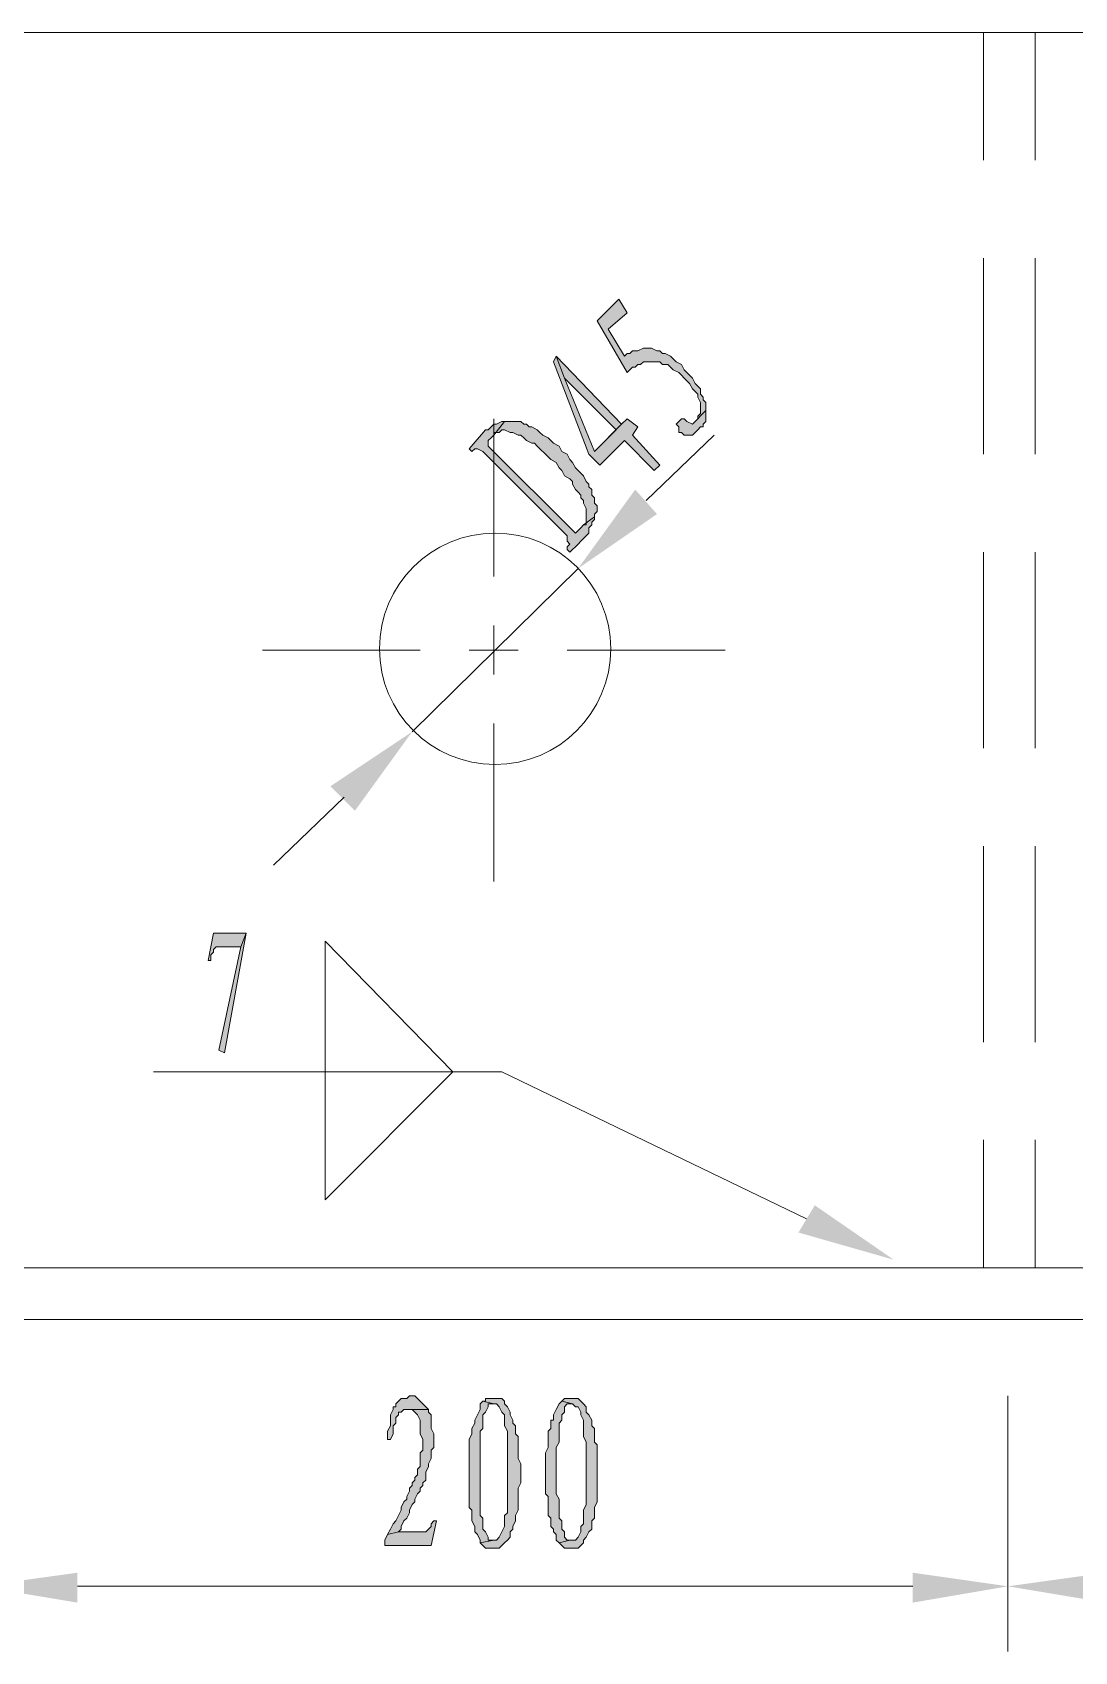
# Model space of a CAD drawing. Header units: millimetres. Extents: x 24 to 410, y 10 to 282.
# Drawn here: x 124.69 to 140.91, y 215.69 to 240.88 of the extents above; entities that cross this region are included whole.
import ezdxf

# ---------------------------------------------------------------- set-up
doc = ezdxf.new("R2010")
doc.units = ezdxf.units.MM

msp = doc.modelspace()

# ---------------------------------------------------------------- hatches: boundary and pattern name
h = msp.add_hatch(color=7)
h.dxf.hatch_style = 2
h.paths.add_polyline_path([(133.815667, 236.728), (133.477, 236.389333), (133.942667, 235.585), (133.985, 235.627333), (134.027333, 235.669667), (134.069667, 235.669667), (134.112, 235.712), (134.154333, 235.712), (134.196667, 235.754333), (134.450667, 235.754333), (134.493, 235.712), (134.577667, 235.712), (134.62, 235.669667), (134.662333, 235.627333), (134.747, 235.585), (134.789333, 235.542667), (134.831667, 235.500333), (134.874, 235.458), (134.916333, 235.415667), (134.958667, 235.331), (135.001, 235.288667), (135.043333, 235.246333), (135.043333, 235.204), (135.085667, 235.119333), (135.085667, 234.95), (135.043333, 234.907667), (135.043333, 234.865333), (135.001, 234.823), (134.958667, 234.780667), (135.170333, 234.992333), (135.170333, 235.119333), (135.128, 235.161667), (135.128, 235.204), (135.085667, 235.246333), (135.085667, 235.331), (135.043333, 235.373333), (135.001, 235.415667), (134.958667, 235.500333), (134.916333, 235.542667), (134.874, 235.585), (134.831667, 235.627333), (134.789333, 235.712), (134.704667, 235.754333), (134.662333, 235.796667), (134.62, 235.839), (134.535333, 235.881333), (134.493, 235.881333), (134.450667, 235.923667), (134.408333, 235.923667), (134.323667, 235.966), (134.196667, 235.966), (134.112, 235.923667), (134.027333, 235.923667), (133.985, 235.881333), (133.942667, 235.881333), (133.900333, 235.839), (133.646333, 236.262333), (133.942667, 236.516333)])
h = msp.add_hatch(color=7)
h.dxf.hatch_style = 2
h.paths.add_polyline_path([(132.842, 235.839), (132.799667, 235.754333), (133.35, 234.315), (133.519333, 234.145667), (133.900333, 234.526667), (134.366, 234.061), (134.450667, 234.145667), (134.027333, 234.611333), (134.112, 234.738333), (133.942667, 234.865333), (133.858, 234.780667), (133.434667, 234.357333), (132.969, 235.500333)])
h = msp.add_hatch(color=7)
h.dxf.hatch_style = 2
h.paths.add_polyline_path([(132.842, 235.839), (132.969, 235.500333), (133.773333, 234.696), (133.434667, 234.357333), (133.858, 234.780667)])
h = msp.add_hatch(color=7)
h.dxf.hatch_style = 2
h.paths.add_polyline_path([(131.741333, 234.696), (131.487333, 234.399667), (131.529667, 234.357333), (131.572, 234.399667), (131.614333, 234.399667), (131.699, 234.357333), (133.011333, 233.045), (133.011333, 232.960333), (133.053667, 232.918), (133.011333, 232.875667), (133.011333, 232.833333), (133.053667, 232.791), (133.096, 232.833333), (133.138333, 232.875667), (133.180667, 232.918), (133.223, 232.960333), (133.265333, 233.002667), (133.307667, 233.045), (133.35, 233.087333), (133.35, 233.172), (133.392333, 233.214333), (133.392333, 233.256667), (133.434667, 233.299), (133.434667, 233.341333), (133.265333, 233.214333), (133.223, 233.172), (133.180667, 233.129667), (133.138333, 233.087333), (131.783667, 234.442), (131.783667, 234.526667), (131.826, 234.569), (131.868333, 234.611333), (132.037667, 234.823), (131.995333, 234.823), (131.910667, 234.780667), (131.868333, 234.780667), (131.826, 234.738333), (131.783667, 234.696)])
h = msp.add_hatch(color=7)
h.dxf.hatch_style = 2
h.paths.add_polyline_path([(132.037667, 234.823), (131.868333, 234.611333), (131.868333, 234.653667), (131.910667, 234.653667), (131.953, 234.653667), (131.995333, 234.696), (132.037667, 234.696), (132.122333, 234.653667), (132.164667, 234.653667), (132.249333, 234.611333), (132.291667, 234.611333), (132.334, 234.569), (132.376333, 234.526667), (132.461, 234.484333), (132.503333, 234.484333), (132.545667, 234.442), (132.588, 234.399667), (132.672667, 234.315), (132.715, 234.272667), (132.757333, 234.230333), (132.842, 234.188), (132.884333, 234.103333), (132.926667, 234.061), (132.969, 233.976333), (133.053667, 233.934), (133.096, 233.891667), (133.096, 233.849333), (133.138333, 233.764667), (133.180667, 233.722333), (133.223, 233.68), (133.223, 233.637667), (133.265333, 233.595333), (133.265333, 233.553), (133.307667, 233.468333), (133.307667, 233.214333), (133.265333, 233.214333), (133.434667, 233.341333), (133.434667, 233.383667), (133.477, 233.426), (133.477, 233.510667), (133.434667, 233.553), (133.434667, 233.637667), (133.392333, 233.68), (133.392333, 233.764667), (133.35, 233.807), (133.35, 233.849333), (133.307667, 233.891667), (133.265333, 233.976333), (133.223, 234.018667), (133.180667, 234.061), (133.138333, 234.103333), (133.096, 234.188), (133.053667, 234.230333), (133.011333, 234.315), (132.926667, 234.357333), (132.884333, 234.442), (132.799667, 234.484333), (132.757333, 234.526667), (132.715, 234.569), (132.630333, 234.611333), (132.588, 234.653667), (132.545667, 234.696), (132.461, 234.738333), (132.418667, 234.738333), (132.376333, 234.780667), (132.334, 234.780667), (132.291667, 234.823)])
h = msp.add_hatch(color=7)
h.dxf.hatch_style = 2
h.paths.add_polyline_path([(134.747, 234.823), (134.704667, 234.780667), (134.747, 234.738333), (134.747, 234.653667), (134.789333, 234.653667), (134.831667, 234.611333), (134.958667, 234.611333), (135.001, 234.653667), (135.043333, 234.696), (135.085667, 234.738333), (135.128, 234.738333), (135.128, 234.780667), (135.170333, 234.823), (135.170333, 234.992333), (134.958667, 234.780667), (134.874, 234.823), (134.831667, 234.865333), (134.789333, 234.865333)])
h = msp.add_hatch(color=7)
h.dxf.hatch_style = 2
h.paths.add_polyline_path([(134.069667, 233.764667), (134.408333, 233.383667), (133.180667, 232.537)])
h = msp.add_hatch(color=7)
h.dxf.hatch_style = 2
h.paths.add_polyline_path([(129.328333, 229.150333), (129.709333, 228.769333), (130.598333, 229.997)])
h = msp.add_hatch(color=7)
h.dxf.hatch_style = 2
h.paths.add_polyline_path([(128.016, 226.864333), (127.508, 226.864333), (127.423333, 226.441), (127.465667, 226.441), (127.465667, 226.525667), (127.508, 226.568), (127.508, 226.610333), (127.550333, 226.652667), (127.931333, 226.652667)])
h = msp.add_hatch(color=7)
h.dxf.hatch_style = 2
h.paths.add_polyline_path([(128.016, 226.864333), (127.931333, 226.652667), (127.592667, 225.044), (127.677333, 225.001667)])
h = msp.add_hatch(color=7)
h.dxf.hatch_style = 2
h.paths.add_polyline_path([(136.863667, 222.631), (138.091333, 221.784333), (136.609667, 222.207667)])
h = msp.add_hatch(color=7)
h.dxf.hatch_style = 2
h.paths.add_polyline_path([(130.598333, 219.667667), (130.556, 219.667667), (130.513667, 219.625333), (130.429, 219.625333), (130.386667, 219.583), (130.344333, 219.540667), (130.344333, 219.498333), (130.302, 219.498333), (130.302, 219.456), (130.259667, 219.371333), (130.259667, 219.202), (130.217333, 219.117333), (130.217333, 218.990333), (130.259667, 218.990333), (130.302, 219.075), (130.302, 219.202), (130.344333, 219.244333), (130.344333, 219.329), (130.386667, 219.371333), (130.386667, 219.413667), (130.429, 219.413667), (130.471333, 219.456), (130.513667, 219.456), (130.852333, 219.456), (130.81, 219.498333), (130.767667, 219.540667), (130.725333, 219.583), (130.683, 219.625333), (130.640667, 219.667667)])
h = msp.add_hatch(color=7)
h.dxf.hatch_style = 2
h.paths.add_polyline_path([(130.852333, 219.456), (130.513667, 219.456), (130.556, 219.456), (130.598333, 219.456), (130.640667, 219.413667), (130.683, 219.371333), (130.725333, 219.286667), (130.725333, 219.075), (130.767667, 218.990333), (130.767667, 218.821), (130.725333, 218.778667), (130.725333, 218.567), (130.683, 218.524667), (130.683, 218.44), (130.640667, 218.397667), (130.640667, 218.355333), (130.598333, 218.313), (130.598333, 218.270667), (130.556, 218.228333), (130.556, 218.186), (130.513667, 218.101333), (130.513667, 218.059), (130.471333, 218.016667), (130.429, 217.932), (130.429, 217.889667), (130.386667, 217.805), (130.344333, 217.720333), (130.302, 217.678), (130.259667, 217.593333), (130.217333, 217.508667), (130.386667, 217.551), (130.429, 217.593333), (130.429, 217.635667), (130.471333, 217.720333), (130.513667, 217.762667), (130.556, 217.847333), (130.556, 217.889667), (130.598333, 217.974333), (130.640667, 218.016667), (130.640667, 218.059), (130.683, 218.143667), (130.725333, 218.186), (130.725333, 218.228333), (130.767667, 218.270667), (130.767667, 218.313), (130.81, 218.355333), (130.81, 218.482333), (130.852333, 218.567), (130.852333, 218.609333), (130.894667, 218.694), (130.894667, 218.821), (130.937, 218.863333), (130.937, 219.075), (130.894667, 219.159667), (130.894667, 219.371333), (130.852333, 219.413667)])
h = msp.add_hatch(color=7)
h.dxf.hatch_style = 2
h.paths.add_polyline_path([(131.699, 219.583), (131.656667, 219.540667), (131.656667, 219.456), (131.614333, 219.371333), (131.572, 219.286667), (131.572, 219.244333), (131.529667, 219.159667), (131.529667, 219.075), (131.487333, 218.990333), (131.487333, 217.932), (131.529667, 217.889667), (131.529667, 217.805), (131.529667, 217.720333), (131.572, 217.635667), (131.572, 217.551), (131.614333, 217.508667), (131.656667, 217.424), (131.656667, 217.381667), (131.868333, 217.424), (131.783667, 217.424), (131.783667, 217.466333), (131.741333, 217.551), (131.699, 217.593333), (131.699, 217.762667), (131.656667, 217.805), (131.656667, 219.117333), (131.699, 219.159667), (131.699, 219.371333), (131.741333, 219.413667), (131.783667, 219.498333), (131.783667, 219.540667), (131.826, 219.540667), (131.868333, 219.540667)])
h = msp.add_hatch(color=7)
h.dxf.hatch_style = 2
h.paths.add_polyline_path([(131.868333, 219.625333), (131.741333, 219.625333), (131.741333, 219.583), (131.699, 219.583), (131.868333, 219.540667), (131.910667, 219.540667), (131.953, 219.498333), (131.995333, 219.413667), (132.037667, 219.371333), (132.037667, 219.202), (132.08, 219.117333), (132.08, 218.482333), (132.08, 218.44), (132.08, 217.847333), (132.037667, 217.805), (132.037667, 217.635667), (131.995333, 217.551), (131.953, 217.466333), (131.910667, 217.424), (131.868333, 217.424), (131.656667, 217.381667), (131.699, 217.339333), (131.741333, 217.297), (131.953, 217.297), (131.995333, 217.339333), (132.037667, 217.381667), (132.08, 217.424), (132.122333, 217.466333), (132.122333, 217.551), (132.164667, 217.593333), (132.164667, 217.635667), (132.207, 217.720333), (132.207, 217.805), (132.249333, 217.889667), (132.249333, 218.228333), (132.291667, 218.313), (132.291667, 218.609333), (132.249333, 218.694), (132.249333, 219.032667), (132.207, 219.075), (132.207, 219.202), (132.164667, 219.244333), (132.164667, 219.286667), (132.122333, 219.371333), (132.122333, 219.413667), (132.08, 219.498333), (132.037667, 219.540667), (132.037667, 219.583), (131.995333, 219.625333)])
h = msp.add_hatch(color=7)
h.dxf.hatch_style = 2
h.paths.add_polyline_path([(132.926667, 219.583), (132.884333, 219.540667), (132.842, 219.456), (132.799667, 219.371333), (132.799667, 219.286667), (132.757333, 219.286667), (132.757333, 219.159667), (132.715, 219.117333), (132.715, 218.863333), (132.672667, 218.778667), (132.672667, 218.143667), (132.715, 218.101333), (132.715, 217.889667), (132.715, 217.805), (132.757333, 217.762667), (132.757333, 217.635667), (132.799667, 217.593333), (132.799667, 217.551), (132.842, 217.508667), (132.842, 217.424), (132.884333, 217.381667), (133.053667, 217.424), (133.011333, 217.424), (132.969, 217.466333), (132.969, 217.551), (132.926667, 217.593333), (132.926667, 217.720333), (132.884333, 217.762667), (132.884333, 218.059), (132.842, 218.143667), (132.842, 218.863333), (132.884333, 218.948), (132.884333, 219.244333), (132.926667, 219.286667), (132.926667, 219.371333), (132.969, 219.413667), (132.969, 219.498333), (133.011333, 219.540667), (133.096, 219.540667)])
h = msp.add_hatch(color=7)
h.dxf.hatch_style = 2
h.paths.add_polyline_path([(133.096, 219.625333), (132.969, 219.625333), (132.926667, 219.583), (133.096, 219.540667), (133.138333, 219.498333), (133.180667, 219.498333), (133.223, 219.413667), (133.223, 219.371333), (133.265333, 219.286667), (133.265333, 219.032667), (133.307667, 218.948), (133.307667, 218.482333), (133.307667, 218.44), (133.307667, 217.974333), (133.265333, 217.889667), (133.265333, 217.678), (133.223, 217.635667), (133.223, 217.551), (133.180667, 217.466333), (133.138333, 217.424), (133.053667, 217.424), (132.884333, 217.381667), (132.926667, 217.339333), (132.969, 217.297), (133.180667, 217.297), (133.223, 217.339333), (133.265333, 217.381667), (133.265333, 217.424), (133.307667, 217.466333), (133.35, 217.551), (133.392333, 217.593333), (133.392333, 217.720333), (133.434667, 217.762667), (133.434667, 217.932), (133.477, 218.016667), (133.477, 218.905667), (133.434667, 218.948), (133.434667, 219.159667), (133.392333, 219.202), (133.392333, 219.286667), (133.35, 219.371333), (133.307667, 219.413667), (133.307667, 219.498333), (133.265333, 219.540667), (133.223, 219.583), (133.180667, 219.625333)])
h = msp.add_hatch(color=7)
h.dxf.hatch_style = 2
h.paths.add_polyline_path([(130.979333, 217.720333), (130.937, 217.720333), (130.894667, 217.678), (130.894667, 217.635667), (130.852333, 217.593333), (130.81, 217.551), (130.386667, 217.551), (130.217333, 217.508667), (130.175, 217.424), (130.175, 217.339333), (130.894667, 217.339333)])
h = msp.add_hatch(color=7)
h.dxf.hatch_style = 2
h.paths.add_polyline_path([(125.391333, 216.916), (125.391333, 216.450333), (123.867333, 216.704333)])
h = msp.add_hatch(color=7)
h.dxf.hatch_style = 2
h.paths.add_polyline_path([(138.387667, 216.916), (138.387667, 216.450333), (139.869333, 216.704333)])
h = msp.add_hatch(color=7)
h.dxf.hatch_style = 2
h.paths.add_polyline_path([(141.393333, 216.916), (141.393333, 216.450333), (139.869333, 216.704333)])

# ---------------------------------------------------------------- linework, layer by layer
at = {"color": 7, "lineweight": 0}
for points in [[(161.501667, 240.876667), (102.277333, 240.876667)], [(139.488333, 240.876667), (139.488333, 238.887)], [(139.488333, 240.876667), (140.292667, 240.876667)], [(140.292667, 240.876667), (140.292667, 238.887)], [(139.488333, 237.363), (139.488333, 234.315)], [(140.292667, 237.363), (140.292667, 234.315)], [(131.868333, 234.865333), (131.868333, 232.41)], [(134.239, 233.595333), (135.297333, 234.611333)], [(139.488333, 232.791), (139.488333, 229.743)], [(140.292667, 232.791), (140.292667, 229.743)], [(130.598333, 229.997), (133.180667, 232.537)], [(131.868333, 231.648), (131.868333, 230.886)], [(130.725333, 231.267), (128.27, 231.267)], [(132.249333, 231.267), (131.487333, 231.267)], [(135.466667, 231.267), (133.011333, 231.267)], [(131.868333, 230.124), (131.868333, 227.668667)], [(129.54, 228.981), (128.439333, 227.922667)], [(139.488333, 228.219), (139.488333, 225.171)], [(140.292667, 228.219), (140.292667, 225.171)], [(129.243667, 224.705333), (129.243667, 226.737333), (131.233333, 224.705333)], [(136.736667, 222.419333), (131.995333, 224.705333), (126.576667, 224.705333)], [(129.243667, 224.705333), (129.243667, 222.715667), (131.233333, 224.705333)], [(139.488333, 223.647), (139.488333, 221.657333)], [(140.292667, 223.647), (140.292667, 221.657333)], [(198.755, 221.657333), (67.521667, 221.657333)], [(198.755, 220.853), (67.521667, 220.853)], [(139.869333, 219.667667), (139.869333, 215.688333)], [(139.869333, 219.667667), (139.869333, 215.688333)], [(125.391333, 216.704333), (138.387667, 216.704333)]]:
    msp.add_lwpolyline(points, dxfattribs=at)
for points in [[(133.815667, 236.728), (133.477, 236.389333), (133.942667, 235.585), (133.985, 235.627333), (134.027333, 235.669667), (134.069667, 235.669667), (134.112, 235.712), (134.154333, 235.712), (134.196667, 235.754333), (134.450667, 235.754333), (134.493, 235.712), (134.577667, 235.712), (134.62, 235.669667), (134.662333, 235.627333), (134.747, 235.585), (134.789333, 235.542667), (134.831667, 235.500333), (134.874, 235.458), (134.916333, 235.415667), (134.958667, 235.331), (135.001, 235.288667), (135.043333, 235.246333), (135.043333, 235.204), (135.085667, 235.119333), (135.085667, 234.95), (135.043333, 234.907667), (135.043333, 234.865333), (135.001, 234.823), (134.958667, 234.780667), (135.170333, 234.992333), (135.170333, 235.119333), (135.128, 235.161667), (135.128, 235.204), (135.085667, 235.246333), (135.085667, 235.331), (135.043333, 235.373333), (135.001, 235.415667), (134.958667, 235.500333), (134.916333, 235.542667), (134.874, 235.585), (134.831667, 235.627333), (134.789333, 235.712), (134.704667, 235.754333), (134.662333, 235.796667), (134.62, 235.839), (134.535333, 235.881333), (134.493, 235.881333), (134.450667, 235.923667), (134.408333, 235.923667), (134.323667, 235.966), (134.196667, 235.966), (134.112, 235.923667), (134.027333, 235.923667), (133.985, 235.881333), (133.942667, 235.881333), (133.900333, 235.839), (133.646333, 236.262333), (133.942667, 236.516333)], [(132.842, 235.839), (132.799667, 235.754333), (133.35, 234.315), (133.519333, 234.145667), (133.900333, 234.526667), (134.366, 234.061), (134.450667, 234.145667), (134.027333, 234.611333), (134.112, 234.738333), (133.942667, 234.865333), (133.858, 234.780667), (133.434667, 234.357333), (132.969, 235.500333)], [(132.842, 235.839), (132.969, 235.500333), (133.773333, 234.696), (133.434667, 234.357333), (133.858, 234.780667)], [(131.741333, 234.696), (131.487333, 234.399667), (131.529667, 234.357333), (131.572, 234.399667), (131.614333, 234.399667), (131.699, 234.357333), (133.011333, 233.045), (133.011333, 232.960333), (133.053667, 232.918), (133.011333, 232.875667), (133.011333, 232.833333), (133.053667, 232.791), (133.096, 232.833333), (133.138333, 232.875667), (133.180667, 232.918), (133.223, 232.960333), (133.265333, 233.002667), (133.307667, 233.045), (133.35, 233.087333), (133.35, 233.172), (133.392333, 233.214333), (133.392333, 233.256667), (133.434667, 233.299), (133.434667, 233.341333), (133.265333, 233.214333), (133.223, 233.172), (133.180667, 233.129667), (133.138333, 233.087333), (131.783667, 234.442), (131.783667, 234.526667), (131.826, 234.569), (131.868333, 234.611333), (132.037667, 234.823), (131.995333, 234.823), (131.910667, 234.780667), (131.868333, 234.780667), (131.826, 234.738333), (131.783667, 234.696)], [(132.037667, 234.823), (131.868333, 234.611333), (131.868333, 234.653667), (131.910667, 234.653667), (131.953, 234.653667), (131.995333, 234.696), (132.037667, 234.696), (132.122333, 234.653667), (132.164667, 234.653667), (132.249333, 234.611333), (132.291667, 234.611333), (132.334, 234.569), (132.376333, 234.526667), (132.461, 234.484333), (132.503333, 234.484333), (132.545667, 234.442), (132.588, 234.399667), (132.672667, 234.315), (132.715, 234.272667), (132.757333, 234.230333), (132.842, 234.188), (132.884333, 234.103333), (132.926667, 234.061), (132.969, 233.976333), (133.053667, 233.934), (133.096, 233.891667), (133.096, 233.849333), (133.138333, 233.764667), (133.180667, 233.722333), (133.223, 233.68), (133.223, 233.637667), (133.265333, 233.595333), (133.265333, 233.553), (133.307667, 233.468333), (133.307667, 233.214333), (133.265333, 233.214333), (133.434667, 233.341333), (133.434667, 233.383667), (133.477, 233.426), (133.477, 233.510667), (133.434667, 233.553), (133.434667, 233.637667), (133.392333, 233.68), (133.392333, 233.764667), (133.35, 233.807), (133.35, 233.849333), (133.307667, 233.891667), (133.265333, 233.976333), (133.223, 234.018667), (133.180667, 234.061), (133.138333, 234.103333), (133.096, 234.188), (133.053667, 234.230333), (133.011333, 234.315), (132.926667, 234.357333), (132.884333, 234.442), (132.799667, 234.484333), (132.757333, 234.526667), (132.715, 234.569), (132.630333, 234.611333), (132.588, 234.653667), (132.545667, 234.696), (132.461, 234.738333), (132.418667, 234.738333), (132.376333, 234.780667), (132.334, 234.780667), (132.291667, 234.823)], [(134.747, 234.823), (134.704667, 234.780667), (134.747, 234.738333), (134.747, 234.653667), (134.789333, 234.653667), (134.831667, 234.611333), (134.958667, 234.611333), (135.001, 234.653667), (135.043333, 234.696), (135.085667, 234.738333), (135.128, 234.738333), (135.128, 234.780667), (135.170333, 234.823), (135.170333, 234.992333), (134.958667, 234.780667), (134.874, 234.823), (134.831667, 234.865333), (134.789333, 234.865333)], [(128.016, 226.864333), (127.508, 226.864333), (127.423333, 226.441), (127.465667, 226.441), (127.465667, 226.525667), (127.508, 226.568), (127.508, 226.610333), (127.550333, 226.652667), (127.931333, 226.652667)], [(128.016, 226.864333), (127.931333, 226.652667), (127.592667, 225.044), (127.677333, 225.001667)], [(130.598333, 219.667667), (130.556, 219.667667), (130.513667, 219.625333), (130.429, 219.625333), (130.386667, 219.583), (130.344333, 219.540667), (130.344333, 219.498333), (130.302, 219.498333), (130.302, 219.456), (130.259667, 219.371333), (130.259667, 219.202), (130.217333, 219.117333), (130.217333, 218.990333), (130.259667, 218.990333), (130.302, 219.075), (130.302, 219.202), (130.344333, 219.244333), (130.344333, 219.329), (130.386667, 219.371333), (130.386667, 219.413667), (130.429, 219.413667), (130.471333, 219.456), (130.513667, 219.456), (130.852333, 219.456), (130.81, 219.498333), (130.767667, 219.540667), (130.725333, 219.583), (130.683, 219.625333), (130.640667, 219.667667)], [(130.852333, 219.456), (130.513667, 219.456), (130.556, 219.456), (130.598333, 219.456), (130.640667, 219.413667), (130.683, 219.371333), (130.725333, 219.286667), (130.725333, 219.075), (130.767667, 218.990333), (130.767667, 218.821), (130.725333, 218.778667), (130.725333, 218.567), (130.683, 218.524667), (130.683, 218.44), (130.640667, 218.397667), (130.640667, 218.355333), (130.598333, 218.313), (130.598333, 218.270667), (130.556, 218.228333), (130.556, 218.186), (130.513667, 218.101333), (130.513667, 218.059), (130.471333, 218.016667), (130.429, 217.932), (130.429, 217.889667), (130.386667, 217.805), (130.344333, 217.720333), (130.302, 217.678), (130.259667, 217.593333), (130.217333, 217.508667), (130.386667, 217.551), (130.429, 217.593333), (130.429, 217.635667), (130.471333, 217.720333), (130.513667, 217.762667), (130.556, 217.847333), (130.556, 217.889667), (130.598333, 217.974333), (130.640667, 218.016667), (130.640667, 218.059), (130.683, 218.143667), (130.725333, 218.186), (130.725333, 218.228333), (130.767667, 218.270667), (130.767667, 218.313), (130.81, 218.355333), (130.81, 218.482333), (130.852333, 218.567), (130.852333, 218.609333), (130.894667, 218.694), (130.894667, 218.821), (130.937, 218.863333), (130.937, 219.075), (130.894667, 219.159667), (130.894667, 219.371333), (130.852333, 219.413667)], [(131.699, 219.583), (131.656667, 219.540667), (131.656667, 219.456), (131.614333, 219.371333), (131.572, 219.286667), (131.572, 219.244333), (131.529667, 219.159667), (131.529667, 219.075), (131.487333, 218.990333), (131.487333, 217.932), (131.529667, 217.889667), (131.529667, 217.805), (131.529667, 217.720333), (131.572, 217.635667), (131.572, 217.551), (131.614333, 217.508667), (131.656667, 217.424), (131.656667, 217.381667), (131.868333, 217.424), (131.783667, 217.424), (131.783667, 217.466333), (131.741333, 217.551), (131.699, 217.593333), (131.699, 217.762667), (131.656667, 217.805), (131.656667, 219.117333), (131.699, 219.159667), (131.699, 219.371333), (131.741333, 219.413667), (131.783667, 219.498333), (131.783667, 219.540667), (131.826, 219.540667), (131.868333, 219.540667)], [(131.868333, 219.625333), (131.741333, 219.625333), (131.741333, 219.583), (131.699, 219.583), (131.868333, 219.540667), (131.910667, 219.540667), (131.953, 219.498333), (131.995333, 219.413667), (132.037667, 219.371333), (132.037667, 219.202), (132.08, 219.117333), (132.08, 218.482333), (132.08, 218.44), (132.08, 217.847333), (132.037667, 217.805), (132.037667, 217.635667), (131.995333, 217.551), (131.953, 217.466333), (131.910667, 217.424), (131.868333, 217.424), (131.656667, 217.381667), (131.699, 217.339333), (131.741333, 217.297), (131.953, 217.297), (131.995333, 217.339333), (132.037667, 217.381667), (132.08, 217.424), (132.122333, 217.466333), (132.122333, 217.551), (132.164667, 217.593333), (132.164667, 217.635667), (132.207, 217.720333), (132.207, 217.805), (132.249333, 217.889667), (132.249333, 218.228333), (132.291667, 218.313), (132.291667, 218.609333), (132.249333, 218.694), (132.249333, 219.032667), (132.207, 219.075), (132.207, 219.202), (132.164667, 219.244333), (132.164667, 219.286667), (132.122333, 219.371333), (132.122333, 219.413667), (132.08, 219.498333), (132.037667, 219.540667), (132.037667, 219.583), (131.995333, 219.625333)], [(132.926667, 219.583), (132.884333, 219.540667), (132.842, 219.456), (132.799667, 219.371333), (132.799667, 219.286667), (132.757333, 219.286667), (132.757333, 219.159667), (132.715, 219.117333), (132.715, 218.863333), (132.672667, 218.778667), (132.672667, 218.143667), (132.715, 218.101333), (132.715, 217.889667), (132.715, 217.805), (132.757333, 217.762667), (132.757333, 217.635667), (132.799667, 217.593333), (132.799667, 217.551), (132.842, 217.508667), (132.842, 217.424), (132.884333, 217.381667), (133.053667, 217.424), (133.011333, 217.424), (132.969, 217.466333), (132.969, 217.551), (132.926667, 217.593333), (132.926667, 217.720333), (132.884333, 217.762667), (132.884333, 218.059), (132.842, 218.143667), (132.842, 218.863333), (132.884333, 218.948), (132.884333, 219.244333), (132.926667, 219.286667), (132.926667, 219.371333), (132.969, 219.413667), (132.969, 219.498333), (133.011333, 219.540667), (133.096, 219.540667)], [(133.096, 219.625333), (132.969, 219.625333), (132.926667, 219.583), (133.096, 219.540667), (133.138333, 219.498333), (133.180667, 219.498333), (133.223, 219.413667), (133.223, 219.371333), (133.265333, 219.286667), (133.265333, 219.032667), (133.307667, 218.948), (133.307667, 218.482333), (133.307667, 218.44), (133.307667, 217.974333), (133.265333, 217.889667), (133.265333, 217.678), (133.223, 217.635667), (133.223, 217.551), (133.180667, 217.466333), (133.138333, 217.424), (133.053667, 217.424), (132.884333, 217.381667), (132.926667, 217.339333), (132.969, 217.297), (133.180667, 217.297), (133.223, 217.339333), (133.265333, 217.381667), (133.265333, 217.424), (133.307667, 217.466333), (133.35, 217.551), (133.392333, 217.593333), (133.392333, 217.720333), (133.434667, 217.762667), (133.434667, 217.932), (133.477, 218.016667), (133.477, 218.905667), (133.434667, 218.948), (133.434667, 219.159667), (133.392333, 219.202), (133.392333, 219.286667), (133.35, 219.371333), (133.307667, 219.413667), (133.307667, 219.498333), (133.265333, 219.540667), (133.223, 219.583), (133.180667, 219.625333)], [(130.979333, 217.720333), (130.937, 217.720333), (130.894667, 217.678), (130.894667, 217.635667), (130.852333, 217.593333), (130.81, 217.551), (130.386667, 217.551), (130.217333, 217.508667), (130.175, 217.424), (130.175, 217.339333), (130.894667, 217.339333)]]:
    msp.add_lwpolyline(points, close=True, dxfattribs=at)
msp.add_circle((131.8895, 231.288167), 1.799167, dxfattribs=at)

doc.saveas('drawing.dxf')
